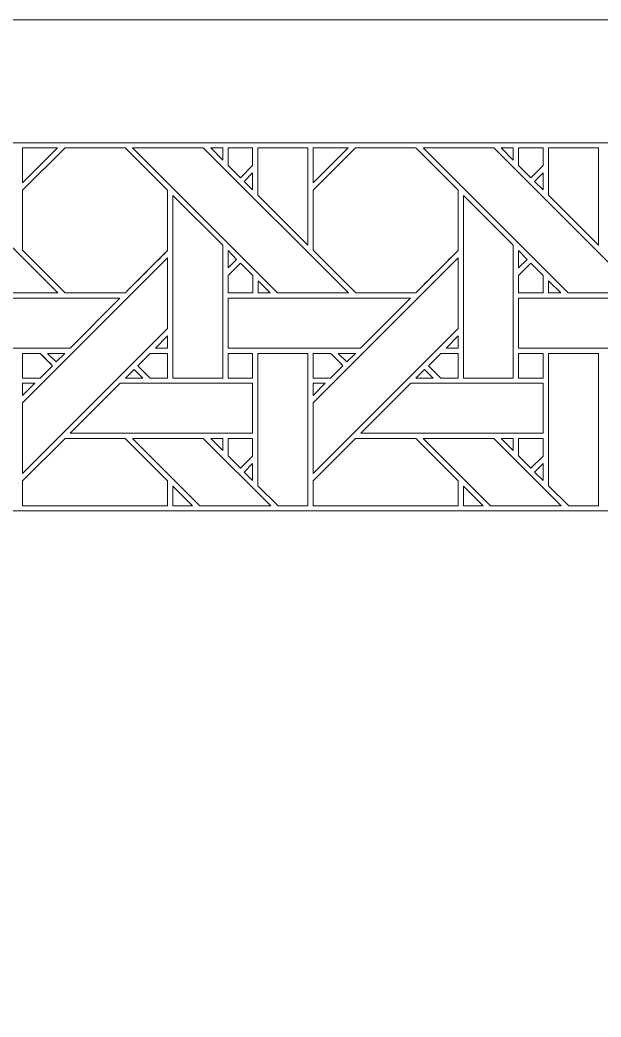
# Model space of a CAD drawing. Header units: inches. Extents: x 5.4 to 19.4, y 5.6 to 12.6.
# Drawn here: x 15.932 to 17.83, y 9.34 to 12.595 of the extents above; entities that cross this region are included whole.
import ezdxf

# ---------------------------------------------------------------- set-up
doc = ezdxf.new("R2010")
doc.units = ezdxf.units.IN
doc.header["$MEASUREMENT"] = 0
doc.layers.add('Design', color=7, linetype='Continuous', lineweight=0)

msp = doc.modelspace()

# ---------------------------------------------------------------- linework, layer by layer
at = {"layer": 'Design'}
for points, knots in [([(5.3829, 12.5948), (5.3829, 12.5948), (5.3829, 5.5948), (5.3829, 5.5948), (5.3829, 5.5948), (19.3829, 5.5948), (19.3829, 5.5948), (19.3829, 5.5948), (19.3829, 12.5948), (19.3829, 12.5948), (19.3829, 12.5948), (5.3829, 12.5948), (5.3829, 12.5948)], [0, 0, 0, 0, 1, 1, 1, 2, 2, 2, 3, 3, 3, 4, 4, 4, 4]), ([(5.8048, 12.1938), (5.8048, 12.1938), (5.8048, 5.9957), (5.8048, 5.9957), (5.8048, 5.9957), (18.9609, 5.9957), (18.9609, 5.9957), (18.9609, 5.9957), (18.9609, 12.1938), (18.9609, 12.1938), (18.9609, 12.1938), (5.8048, 12.1938), (5.8048, 12.1938)], [0, 0, 0, 0, 1, 1, 1, 2, 2, 2, 3, 3, 3, 4, 4, 4, 4]), ([(15.5823, 12.1773), (15.5823, 12.1773), (16.056, 11.7036), (16.056, 11.7036), (16.056, 11.7036), (15.8249, 11.7036), (15.8249, 11.7036), (15.8249, 11.7036), (15.3514, 12.1773), (15.3514, 12.1773), (15.3514, 12.1773), (15.5823, 12.1773), (15.5823, 12.1773)], [0, 0, 0, 0, 1, 1, 1, 2, 2, 2, 3, 3, 3, 4, 4, 4, 4]), ([(15.941, 12.0386), (15.941, 12.0386), (16.0797, 12.1773), (16.0797, 12.1773), (16.0797, 12.1773), (16.2759, 12.1773), (16.2759, 12.1773), (16.2759, 12.1773), (16.4146, 12.0386), (16.4146, 12.0386), (16.4146, 12.0386), (16.4146, 11.8424), (16.4146, 11.8424), (16.3968, 11.8244), (16.2849, 11.7127), (16.2759, 11.7037), (16.2759, 11.7037), (16.0802, 11.7037), (16.0802, 11.7037), (16.0802, 11.7037), (15.941, 11.8429), (15.941, 11.8429), (15.941, 11.8429), (15.941, 12.0386), (15.941, 12.0386)], [0, 0, 0, 0, 1, 1, 1, 2, 2, 2, 3, 3, 3, 4, 4, 4, 5, 5, 5, 6, 6, 6, 7, 7, 7, 8, 8, 8, 8]), ([(15.941, 12.1773), (15.941, 12.1773), (16.0553, 12.1773), (16.0553, 12.1773), (16.0553, 12.1773), (15.941, 12.0629), (15.941, 12.0629), (15.941, 12.0629), (15.941, 12.1773), (15.941, 12.1773)], [0, 0, 0, 0, 1, 1, 1, 2, 2, 2, 3, 3, 3, 3]), ([(16.2759, 12.1773), (16.2759, 12.1773), (16.4146, 12.0386), (16.4146, 12.0386), (16.4146, 12.0386), (16.4146, 11.8424), (16.4146, 11.8424), (16.3965, 11.8241), (16.2846, 11.7124), (16.2759, 11.7037), (16.2759, 11.7037), (16.0802, 11.7037), (16.0802, 11.7037), (16.0802, 11.7037), (15.941, 11.8429), (15.941, 11.8429), (15.941, 11.8429), (15.941, 12.0386), (15.941, 12.0386), (15.941, 12.0386), (16.0797, 12.1773), (16.0797, 12.1773), (16.0797, 12.1773), (16.2759, 12.1773), (16.2759, 12.1773)], [0, 0, 0, 0, 1, 1, 1, 2, 2, 2, 3, 3, 3, 4, 4, 4, 5, 5, 5, 6, 6, 6, 7, 7, 7, 8, 8, 8, 8]), ([(16.531, 12.1773), (16.531, 12.1773), (17.0047, 11.7036), (17.0047, 11.7036), (17.0047, 11.7036), (16.7737, 11.7036), (16.7737, 11.7036), (16.7737, 11.7036), (16.3001, 12.1773), (16.3001, 12.1773), (16.3001, 12.1773), (16.531, 12.1773), (16.531, 12.1773)], [0, 0, 0, 0, 1, 1, 1, 2, 2, 2, 3, 3, 3, 4, 4, 4, 4]), ([(16.5946, 12.1773), (16.5946, 12.1773), (16.5946, 12.1374), (16.5946, 12.1374), (16.5946, 12.1374), (16.5552, 12.1773), (16.5552, 12.1773), (16.5552, 12.1773), (16.5946, 12.1773), (16.5946, 12.1773)], [0, 0, 0, 0, 1, 1, 1, 2, 2, 2, 3, 3, 3, 3]), ([(16.6118, 12.1773), (16.6118, 12.1773), (16.6921, 12.1773), (16.6921, 12.1773), (16.6921, 12.1773), (16.6921, 12.1197), (16.6921, 12.1197), (16.6921, 12.1197), (16.6522, 12.0798), (16.6522, 12.0798), (16.6522, 12.0798), (16.6118, 12.1201), (16.6118, 12.1201), (16.6118, 12.1201), (16.6118, 12.1773), (16.6118, 12.1773)], [0, 0, 0, 0, 1, 1, 1, 2, 2, 2, 3, 3, 3, 4, 4, 4, 5, 5, 5, 5]), ([(16.6118, 12.1773), (16.6118, 12.1773), (16.6921, 12.1773), (16.6921, 12.1773), (16.6921, 12.1773), (16.6921, 12.1197), (16.6921, 12.1197), (16.6921, 12.1197), (16.6522, 12.0798), (16.6522, 12.0798), (16.6522, 12.0798), (16.6118, 12.1201), (16.6118, 12.1201), (16.6118, 12.1201), (16.6118, 12.1773), (16.6118, 12.1773)], [0, 0, 0, 0, 1, 1, 1, 2, 2, 2, 3, 3, 3, 4, 4, 4, 5, 5, 5, 5]), ([(16.7096, 12.1773), (16.7096, 12.1773), (16.8725, 12.1773), (16.8725, 12.1773), (16.8725, 12.1773), (16.8725, 11.86), (16.8725, 11.86), (16.8725, 11.86), (16.7096, 12.0229), (16.7096, 12.0229), (16.7096, 12.0229), (16.7096, 12.1773), (16.7096, 12.1773)], [0, 0, 0, 0, 1, 1, 1, 2, 2, 2, 3, 3, 3, 4, 4, 4, 4]), ([(16.8897, 12.0386), (16.8897, 12.0386), (17.0284, 12.1773), (17.0284, 12.1773), (17.0284, 12.1773), (17.2246, 12.1773), (17.2246, 12.1773), (17.2246, 12.1773), (17.3634, 12.0386), (17.3634, 12.0386), (17.3634, 12.0386), (17.3634, 11.8424), (17.3634, 11.8424), (17.3456, 11.8244), (17.2336, 11.7127), (17.2247, 11.7037), (17.2247, 11.7037), (17.0289, 11.7037), (17.0289, 11.7037), (17.0289, 11.7037), (16.8897, 11.8429), (16.8897, 11.8429), (16.8897, 11.8429), (16.8897, 12.0386), (16.8897, 12.0386)], [0, 0, 0, 0, 1, 1, 1, 2, 2, 2, 3, 3, 3, 4, 4, 4, 5, 5, 5, 6, 6, 6, 7, 7, 7, 8, 8, 8, 8]), ([(16.8897, 12.1773), (16.8897, 12.1773), (17.0041, 12.1773), (17.0041, 12.1773), (17.0041, 12.1773), (16.8897, 12.0629), (16.8897, 12.0629), (16.8897, 12.0629), (16.8897, 12.1773), (16.8897, 12.1773)], [0, 0, 0, 0, 1, 1, 1, 2, 2, 2, 3, 3, 3, 3]), ([(17.2246, 12.1773), (17.2246, 12.1773), (17.3634, 12.0386), (17.3634, 12.0386), (17.3634, 12.0386), (17.3634, 11.8424), (17.3634, 11.8424), (17.3452, 11.8241), (17.2334, 11.7124), (17.2247, 11.7037), (17.2247, 11.7037), (17.0289, 11.7037), (17.0289, 11.7037), (17.0289, 11.7037), (16.8897, 11.8429), (16.8897, 11.8429), (16.8897, 11.8429), (16.8897, 12.0386), (16.8897, 12.0386), (16.8897, 12.0386), (17.0284, 12.1773), (17.0284, 12.1773), (17.0284, 12.1773), (17.2246, 12.1773), (17.2246, 12.1773)], [0, 0, 0, 0, 1, 1, 1, 2, 2, 2, 3, 3, 3, 4, 4, 4, 5, 5, 5, 6, 6, 6, 7, 7, 7, 8, 8, 8, 8]), ([(17.4798, 12.1773), (17.4798, 12.1773), (17.9534, 11.7036), (17.9534, 11.7036), (17.9534, 11.7036), (17.7224, 11.7036), (17.7224, 11.7036), (17.7224, 11.7036), (17.2488, 12.1773), (17.2488, 12.1773), (17.2488, 12.1773), (17.4798, 12.1773), (17.4798, 12.1773)], [0, 0, 0, 0, 1, 1, 1, 2, 2, 2, 3, 3, 3, 4, 4, 4, 4]), ([(17.5433, 12.1773), (17.5433, 12.1773), (17.5433, 12.1374), (17.5433, 12.1374), (17.5433, 12.1374), (17.5039, 12.1773), (17.5039, 12.1773), (17.5039, 12.1773), (17.5433, 12.1773), (17.5433, 12.1773)], [0, 0, 0, 0, 1, 1, 1, 2, 2, 2, 3, 3, 3, 3]), ([(17.5606, 12.1773), (17.5606, 12.1773), (17.6408, 12.1773), (17.6408, 12.1773), (17.6408, 12.1773), (17.6408, 12.1197), (17.6408, 12.1197), (17.6408, 12.1197), (17.6009, 12.0798), (17.6009, 12.0798), (17.6009, 12.0798), (17.5606, 12.1201), (17.5606, 12.1201), (17.5606, 12.1201), (17.5606, 12.1773), (17.5606, 12.1773)], [0, 0, 0, 0, 1, 1, 1, 2, 2, 2, 3, 3, 3, 4, 4, 4, 5, 5, 5, 5]), ([(17.5606, 12.1773), (17.5606, 12.1773), (17.6408, 12.1773), (17.6408, 12.1773), (17.6408, 12.1773), (17.6408, 12.1197), (17.6408, 12.1197), (17.6408, 12.1197), (17.6009, 12.0798), (17.6009, 12.0798), (17.6009, 12.0798), (17.5606, 12.1201), (17.5606, 12.1201), (17.5606, 12.1201), (17.5606, 12.1773), (17.5606, 12.1773)], [0, 0, 0, 0, 1, 1, 1, 2, 2, 2, 3, 3, 3, 4, 4, 4, 5, 5, 5, 5]), ([(17.6583, 12.1773), (17.6583, 12.1773), (17.8213, 12.1773), (17.8213, 12.1773), (17.8213, 12.1773), (17.8213, 11.86), (17.8213, 11.86), (17.8213, 11.86), (17.6583, 12.0229), (17.6583, 12.0229), (17.6583, 12.0229), (17.6583, 12.1773), (17.6583, 12.1773)], [0, 0, 0, 0, 1, 1, 1, 2, 2, 2, 3, 3, 3, 4, 4, 4, 4]), ([(16.6921, 12.0954), (16.6921, 12.0954), (16.6921, 12.0403), (16.6921, 12.0403), (16.6921, 12.0403), (16.6643, 12.0676), (16.6643, 12.0676), (16.6643, 12.0676), (16.6921, 12.0954), (16.6921, 12.0954)], [0, 0, 0, 0, 1, 1, 1, 2, 2, 2, 3, 3, 3, 3]), ([(17.6408, 12.0954), (17.6408, 12.0954), (17.6408, 12.0403), (17.6408, 12.0403), (17.6408, 12.0403), (17.613, 12.0676), (17.613, 12.0676), (17.613, 12.0676), (17.6408, 12.0954), (17.6408, 12.0954)], [0, 0, 0, 0, 1, 1, 1, 2, 2, 2, 3, 3, 3, 3]), ([(16.4317, 11.4256), (16.4317, 11.4256), (16.4317, 12.0215), (16.4317, 12.0215), (16.4317, 12.0215), (16.5945, 11.8593), (16.5945, 11.8593), (16.5945, 11.8593), (16.5945, 11.4256), (16.5945, 11.4256), (16.5945, 11.4256), (16.4317, 11.4256), (16.4317, 11.4256)], [0, 0, 0, 0, 1, 1, 1, 2, 2, 2, 3, 3, 3, 4, 4, 4, 4]), ([(17.3805, 11.4256), (17.3805, 11.4256), (17.3805, 12.0215), (17.3805, 12.0215), (17.3805, 12.0215), (17.5432, 11.8593), (17.5432, 11.8593), (17.5432, 11.8593), (17.5432, 11.4256), (17.5432, 11.4256), (17.5432, 11.4256), (17.3805, 11.4256), (17.3805, 11.4256)], [0, 0, 0, 0, 1, 1, 1, 2, 2, 2, 3, 3, 3, 4, 4, 4, 4]), ([(16.4146, 11.5879), (16.4146, 11.5879), (15.941, 11.1142), (15.941, 11.1142), (15.941, 11.1142), (15.941, 11.3443), (15.941, 11.3443), (15.941, 11.3443), (16.4146, 11.8179), (16.4146, 11.8179), (16.4146, 11.8179), (16.4146, 11.5879), (16.4146, 11.5879)], [0, 0, 0, 0, 1, 1, 1, 2, 2, 2, 3, 3, 3, 4, 4, 4, 4]), ([(16.6118, 11.7851), (16.6118, 11.7851), (16.6118, 11.8418), (16.6118, 11.8418), (16.6118, 11.8418), (16.64, 11.8132), (16.64, 11.8132), (16.64, 11.8132), (16.6118, 11.7851), (16.6118, 11.7851)], [0, 0, 0, 0, 1, 1, 1, 2, 2, 2, 3, 3, 3, 3]), ([(17.3633, 11.5879), (17.3633, 11.5879), (16.8897, 11.1142), (16.8897, 11.1142), (16.8897, 11.1142), (16.8897, 11.3443), (16.8897, 11.3443), (16.8897, 11.3443), (17.3633, 11.8179), (17.3633, 11.8179), (17.3633, 11.8179), (17.3633, 11.5879), (17.3633, 11.5879)], [0, 0, 0, 0, 1, 1, 1, 2, 2, 2, 3, 3, 3, 4, 4, 4, 4]), ([(17.5605, 11.7851), (17.5605, 11.7851), (17.5605, 11.8418), (17.5605, 11.8418), (17.5605, 11.8418), (17.5887, 11.8132), (17.5887, 11.8132), (17.5887, 11.8132), (17.5605, 11.7851), (17.5605, 11.7851)], [0, 0, 0, 0, 1, 1, 1, 2, 2, 2, 3, 3, 3, 3]), ([(16.6925, 11.7034), (16.6925, 11.7034), (16.6118, 11.7034), (16.6118, 11.7034), (16.6118, 11.7034), (16.6118, 11.7607), (16.6118, 11.7607), (16.6118, 11.7607), (16.6522, 11.801), (16.6522, 11.801), (16.6522, 11.801), (16.6925, 11.7607), (16.6925, 11.7607), (16.6925, 11.7607), (16.6925, 11.7034), (16.6925, 11.7034)], [0, 0, 0, 0, 1, 1, 1, 2, 2, 2, 3, 3, 3, 4, 4, 4, 5, 5, 5, 5]), ([(16.6925, 11.7034), (16.6925, 11.7034), (16.6118, 11.7034), (16.6118, 11.7034), (16.6118, 11.7034), (16.6118, 11.7607), (16.6118, 11.7607), (16.6118, 11.7607), (16.6522, 11.801), (16.6522, 11.801), (16.6522, 11.801), (16.6925, 11.7607), (16.6925, 11.7607), (16.6925, 11.7607), (16.6925, 11.7034), (16.6925, 11.7034)], [0, 0, 0, 0, 1, 1, 1, 2, 2, 2, 3, 3, 3, 4, 4, 4, 5, 5, 5, 5]), ([(17.6412, 11.7034), (17.6412, 11.7034), (17.5606, 11.7034), (17.5606, 11.7034), (17.5606, 11.7034), (17.5606, 11.7607), (17.5606, 11.7607), (17.5606, 11.7607), (17.6009, 11.801), (17.6009, 11.801), (17.6009, 11.801), (17.6412, 11.7607), (17.6412, 11.7607), (17.6412, 11.7607), (17.6412, 11.7034), (17.6412, 11.7034)], [0, 0, 0, 0, 1, 1, 1, 2, 2, 2, 3, 3, 3, 4, 4, 4, 5, 5, 5, 5]), ([(17.6009, 11.801), (17.6009, 11.801), (17.6412, 11.7607), (17.6412, 11.7607), (17.6412, 11.7607), (17.6412, 11.7034), (17.6412, 11.7034), (17.6412, 11.7034), (17.5606, 11.7034), (17.5606, 11.7034), (17.5606, 11.7034), (17.5606, 11.7607), (17.5606, 11.7607), (17.5606, 11.7607), (17.6009, 11.801), (17.6009, 11.801)], [0, 0, 0, 0, 1, 1, 1, 2, 2, 2, 3, 3, 3, 4, 4, 4, 5, 5, 5, 5]), ([(16.7097, 11.7036), (16.7097, 11.7036), (16.7097, 11.7434), (16.7097, 11.7434), (16.7097, 11.7434), (16.7495, 11.7036), (16.7495, 11.7036), (16.7495, 11.7036), (16.7097, 11.7036), (16.7097, 11.7036)], [0, 0, 0, 0, 1, 1, 1, 2, 2, 2, 3, 3, 3, 3]), ([(17.6585, 11.7036), (17.6585, 11.7036), (17.6585, 11.7434), (17.6585, 11.7434), (17.6585, 11.7434), (17.6982, 11.7036), (17.6982, 11.7036), (17.6982, 11.7036), (17.6585, 11.7036), (17.6585, 11.7036)], [0, 0, 0, 0, 1, 1, 1, 2, 2, 2, 3, 3, 3, 3]), ([(16.2588, 11.6864), (16.2588, 11.6864), (16.0961, 11.5237), (16.0961, 11.5237), (16.0961, 11.5237), (15.6631, 11.5237), (15.6631, 11.5237), (15.6631, 11.5237), (15.6631, 11.6864), (15.6631, 11.6864), (15.6631, 11.6864), (16.2588, 11.6864), (16.2588, 11.6864)], [0, 0, 0, 0, 1, 1, 1, 2, 2, 2, 3, 3, 3, 4, 4, 4, 4]), ([(17.2075, 11.6864), (17.2075, 11.6864), (17.0448, 11.5237), (17.0448, 11.5237), (17.0448, 11.5237), (16.6118, 11.5237), (16.6118, 11.5237), (16.6118, 11.5237), (16.6118, 11.6864), (16.6118, 11.6864), (16.6118, 11.6864), (17.2075, 11.6864), (17.2075, 11.6864)], [0, 0, 0, 0, 1, 1, 1, 2, 2, 2, 3, 3, 3, 4, 4, 4, 4]), ([(18.1563, 11.6864), (18.1563, 11.6864), (17.9935, 11.5237), (17.9935, 11.5237), (17.9935, 11.5237), (17.5605, 11.5237), (17.5605, 11.5237), (17.5605, 11.5237), (17.5605, 11.6864), (17.5605, 11.6864), (17.5605, 11.6864), (18.1563, 11.6864), (18.1563, 11.6864)], [0, 0, 0, 0, 1, 1, 1, 2, 2, 2, 3, 3, 3, 4, 4, 4, 4]), ([(16.3748, 11.5237), (16.3748, 11.5237), (16.4146, 11.5635), (16.4146, 11.5635), (16.4146, 11.5635), (16.4146, 11.5237), (16.4146, 11.5237), (16.4146, 11.5237), (16.3748, 11.5237), (16.3748, 11.5237)], [0, 0, 0, 0, 1, 1, 1, 2, 2, 2, 3, 3, 3, 3]), ([(17.3634, 11.5237), (17.3634, 11.5237), (17.3236, 11.5237), (17.3236, 11.5237), (17.3236, 11.5237), (17.3634, 11.5635), (17.3634, 11.5635), (17.3634, 11.5635), (17.3634, 11.5237), (17.3634, 11.5237)], [0, 0, 0, 0, 1, 1, 1, 2, 2, 2, 3, 3, 3, 3]), ([(15.941, 11.5064), (15.941, 11.5064), (15.998, 11.5064), (15.998, 11.5064), (16.0032, 11.5013), (16.0339, 11.4705), (16.0384, 11.4661), (16.0384, 11.4661), (15.9979, 11.4257), (15.9979, 11.4257), (15.9979, 11.4257), (15.941, 11.4257), (15.941, 11.4257), (15.941, 11.4257), (15.941, 11.5064), (15.941, 11.5064)], [0, 0, 0, 0, 1, 1, 1, 2, 2, 2, 3, 3, 3, 4, 4, 4, 5, 5, 5, 5]), ([(16.0384, 11.4661), (16.0384, 11.4661), (15.9979, 11.4257), (15.9979, 11.4257), (15.9979, 11.4257), (15.941, 11.4257), (15.941, 11.4257), (15.941, 11.4257), (15.941, 11.5064), (15.941, 11.5064), (15.941, 11.5064), (15.998, 11.5064), (15.998, 11.5064), (16.0036, 11.5009), (16.0384, 11.4661), (16.0384, 11.4661)], [0, 0, 0, 0, 1, 1, 1, 2, 2, 2, 3, 3, 3, 4, 4, 4, 5, 5, 5, 5]), ([(16.0224, 11.5064), (16.0224, 11.5064), (16.0788, 11.5064), (16.0788, 11.5064), (16.0788, 11.5064), (16.0506, 11.4782), (16.0506, 11.4782), (16.0506, 11.4782), (16.0224, 11.5064), (16.0224, 11.5064)], [0, 0, 0, 0, 1, 1, 1, 2, 2, 2, 3, 3, 3, 3]), ([(16.4146, 11.4256), (16.4146, 11.4256), (16.3575, 11.4256), (16.3575, 11.4256), (16.3575, 11.4256), (16.3172, 11.466), (16.3172, 11.466), (16.3172, 11.466), (16.3576, 11.5064), (16.3576, 11.5064), (16.3576, 11.5064), (16.4146, 11.5064), (16.4146, 11.5064), (16.4146, 11.5064), (16.4146, 11.4256), (16.4146, 11.4256)], [0, 0, 0, 0, 1, 1, 1, 2, 2, 2, 3, 3, 3, 4, 4, 4, 5, 5, 5, 5]), ([(16.4146, 11.4256), (16.4146, 11.4256), (16.3575, 11.4256), (16.3575, 11.4256), (16.3575, 11.4256), (16.3172, 11.466), (16.3172, 11.466), (16.3172, 11.466), (16.3576, 11.5064), (16.3576, 11.5064), (16.3576, 11.5064), (16.4146, 11.5064), (16.4146, 11.5064), (16.4146, 11.5064), (16.4146, 11.4256), (16.4146, 11.4256)], [0, 0, 0, 0, 1, 1, 1, 2, 2, 2, 3, 3, 3, 4, 4, 4, 5, 5, 5, 5]), ([(16.6921, 11.4256), (16.6921, 11.4256), (16.6118, 11.4256), (16.6118, 11.4256), (16.6118, 11.4256), (16.6118, 11.5064), (16.6118, 11.5064), (16.6118, 11.5064), (16.6921, 11.5064), (16.6921, 11.5064), (16.6921, 11.5064), (16.6921, 11.4256), (16.6921, 11.4256)], [0, 0, 0, 0, 1, 1, 1, 2, 2, 2, 3, 3, 3, 4, 4, 4, 4]), ([(16.6118, 11.4256), (16.6118, 11.4256), (16.6118, 11.5064), (16.6118, 11.5064), (16.6118, 11.5064), (16.6921, 11.5064), (16.6921, 11.5064), (16.6921, 11.5064), (16.6921, 11.4256), (16.6921, 11.4256), (16.6921, 11.4256), (16.6118, 11.4256), (16.6118, 11.4256)], [0, 0, 0, 0, 1, 1, 1, 2, 2, 2, 3, 3, 3, 4, 4, 4, 4]), ([(16.8725, 11.0084), (16.8725, 11.0084), (16.7754, 11.0084), (16.7754, 11.0084), (16.7754, 11.0084), (16.7096, 11.0742), (16.7096, 11.0742), (16.7096, 11.0742), (16.7096, 11.5064), (16.7096, 11.5064), (16.7096, 11.5064), (16.8725, 11.5064), (16.8725, 11.5064), (16.8725, 11.5064), (16.8725, 11.0084), (16.8725, 11.0084)], [0, 0, 0, 0, 1, 1, 1, 2, 2, 2, 3, 3, 3, 4, 4, 4, 5, 5, 5, 5]), ([(16.8897, 11.5064), (16.8897, 11.5064), (16.9468, 11.5064), (16.9468, 11.5064), (16.9519, 11.5013), (16.9827, 11.4705), (16.9871, 11.4661), (16.9871, 11.4661), (16.9467, 11.4257), (16.9467, 11.4257), (16.9467, 11.4257), (16.8897, 11.4257), (16.8897, 11.4257), (16.8897, 11.4257), (16.8897, 11.5064), (16.8897, 11.5064)], [0, 0, 0, 0, 1, 1, 1, 2, 2, 2, 3, 3, 3, 4, 4, 4, 5, 5, 5, 5]), ([(16.9724, 11.4807), (16.9724, 11.4807), (16.9871, 11.4661), (16.9871, 11.4661), (16.9871, 11.4661), (16.9467, 11.4257), (16.9467, 11.4257), (16.9467, 11.4257), (16.8897, 11.4257), (16.8897, 11.4257), (16.8897, 11.4257), (16.8897, 11.5064), (16.8897, 11.5064), (16.8897, 11.5064), (16.9468, 11.5064), (16.9468, 11.5064), (16.9524, 11.5009), (16.9628, 11.4904), (16.9724, 11.4807)], [0, 0, 0, 0, 1, 1, 1, 2, 2, 2, 3, 3, 3, 4, 4, 4, 5, 5, 5, 6, 6, 6, 6]), ([(16.9711, 11.5064), (16.9711, 11.5064), (17.0276, 11.5064), (17.0276, 11.5064), (17.0276, 11.5064), (16.9993, 11.4782), (16.9993, 11.4782), (16.9993, 11.4782), (16.9711, 11.5064), (16.9711, 11.5064)], [0, 0, 0, 0, 1, 1, 1, 2, 2, 2, 3, 3, 3, 3]), ([(17.3634, 11.4256), (17.3634, 11.4256), (17.3063, 11.4256), (17.3063, 11.4256), (17.3063, 11.4256), (17.2659, 11.466), (17.2659, 11.466), (17.2659, 11.466), (17.3063, 11.5064), (17.3063, 11.5064), (17.3063, 11.5064), (17.3634, 11.5064), (17.3634, 11.5064), (17.3634, 11.5064), (17.3634, 11.4256), (17.3634, 11.4256)], [0, 0, 0, 0, 1, 1, 1, 2, 2, 2, 3, 3, 3, 4, 4, 4, 5, 5, 5, 5]), ([(17.3634, 11.4256), (17.3634, 11.4256), (17.3063, 11.4256), (17.3063, 11.4256), (17.3063, 11.4256), (17.2659, 11.466), (17.2659, 11.466), (17.2659, 11.466), (17.3063, 11.5064), (17.3063, 11.5064), (17.3063, 11.5064), (17.3634, 11.5064), (17.3634, 11.5064), (17.3634, 11.5064), (17.3634, 11.4256), (17.3634, 11.4256)], [0, 0, 0, 0, 1, 1, 1, 2, 2, 2, 3, 3, 3, 4, 4, 4, 5, 5, 5, 5]), ([(17.6408, 11.4256), (17.6408, 11.4256), (17.5606, 11.4256), (17.5606, 11.4256), (17.5606, 11.4256), (17.5606, 11.5064), (17.5606, 11.5064), (17.5606, 11.5064), (17.6408, 11.5064), (17.6408, 11.5064), (17.6408, 11.5064), (17.6408, 11.4256), (17.6408, 11.4256)], [0, 0, 0, 0, 1, 1, 1, 2, 2, 2, 3, 3, 3, 4, 4, 4, 4]), ([(17.5606, 11.4256), (17.5606, 11.4256), (17.5606, 11.5064), (17.5606, 11.5064), (17.5606, 11.5064), (17.6408, 11.5064), (17.6408, 11.5064), (17.6408, 11.5064), (17.6408, 11.4256), (17.6408, 11.4256), (17.6408, 11.4256), (17.5606, 11.4256), (17.5606, 11.4256)], [0, 0, 0, 0, 1, 1, 1, 2, 2, 2, 3, 3, 3, 4, 4, 4, 4]), ([(17.8213, 11.0084), (17.8213, 11.0084), (17.7242, 11.0084), (17.7242, 11.0084), (17.7242, 11.0084), (17.6583, 11.0742), (17.6583, 11.0742), (17.6583, 11.0742), (17.6583, 11.5064), (17.6583, 11.5064), (17.6583, 11.5064), (17.8213, 11.5064), (17.8213, 11.5064), (17.8213, 11.5064), (17.8213, 11.0084), (17.8213, 11.0084)], [0, 0, 0, 0, 1, 1, 1, 2, 2, 2, 3, 3, 3, 4, 4, 4, 5, 5, 5, 5]), ([(16.2768, 11.4256), (16.2768, 11.4256), (16.305, 11.4539), (16.305, 11.4539), (16.305, 11.4539), (16.3333, 11.4256), (16.3333, 11.4256), (16.3333, 11.4256), (16.2768, 11.4256), (16.2768, 11.4256)], [0, 0, 0, 0, 1, 1, 1, 2, 2, 2, 3, 3, 3, 3]), ([(17.2255, 11.4256), (17.2255, 11.4256), (17.2538, 11.4539), (17.2538, 11.4539), (17.2538, 11.4539), (17.282, 11.4256), (17.282, 11.4256), (17.282, 11.4256), (17.2255, 11.4256), (17.2255, 11.4256)], [0, 0, 0, 0, 1, 1, 1, 2, 2, 2, 3, 3, 3, 3]), ([(15.9808, 11.4085), (15.9808, 11.4085), (15.941, 11.3687), (15.941, 11.3687), (15.941, 11.3687), (15.941, 11.4085), (15.941, 11.4085), (15.941, 11.4085), (15.9808, 11.4085), (15.9808, 11.4085)], [0, 0, 0, 0, 1, 1, 1, 2, 2, 2, 3, 3, 3, 3]), ([(16.6921, 11.4085), (16.6921, 11.4085), (16.6921, 11.2457), (16.6921, 11.2457), (16.6921, 11.2457), (16.0968, 11.2457), (16.0968, 11.2457), (16.0968, 11.2457), (16.2596, 11.4085), (16.2596, 11.4085), (16.2596, 11.4085), (16.6921, 11.4085), (16.6921, 11.4085)], [0, 0, 0, 0, 1, 1, 1, 2, 2, 2, 3, 3, 3, 4, 4, 4, 4]), ([(16.9295, 11.4085), (16.9295, 11.4085), (16.8897, 11.3687), (16.8897, 11.3687), (16.8897, 11.3687), (16.8897, 11.4085), (16.8897, 11.4085), (16.8897, 11.4085), (16.9295, 11.4085), (16.9295, 11.4085)], [0, 0, 0, 0, 1, 1, 1, 2, 2, 2, 3, 3, 3, 3]), ([(17.6408, 11.4085), (17.6408, 11.4085), (17.6408, 11.2457), (17.6408, 11.2457), (17.6408, 11.2457), (17.0455, 11.2457), (17.0455, 11.2457), (17.0455, 11.2457), (17.2084, 11.4085), (17.2084, 11.4085), (17.2084, 11.4085), (17.6408, 11.4085), (17.6408, 11.4085)], [0, 0, 0, 0, 1, 1, 1, 2, 2, 2, 3, 3, 3, 4, 4, 4, 4]), ([(16.0797, 11.2285), (16.0797, 11.2285), (16.2759, 11.2285), (16.2759, 11.2285), (16.2759, 11.2285), (16.4146, 11.0898), (16.4146, 11.0898), (16.4146, 11.0898), (16.4146, 11.0084), (16.4146, 11.0084), (16.4146, 11.0084), (15.941, 11.0084), (15.941, 11.0084), (15.941, 11.0084), (15.941, 11.0898), (15.941, 11.0898), (15.941, 11.0898), (16.0797, 11.2285), (16.0797, 11.2285)], [0, 0, 0, 0, 1, 1, 1, 2, 2, 2, 3, 3, 3, 4, 4, 4, 5, 5, 5, 6, 6, 6, 6]), ([(16.4146, 11.0898), (16.4146, 11.0898), (16.4146, 11.0084), (16.4146, 11.0084), (16.4146, 11.0084), (15.941, 11.0084), (15.941, 11.0084), (15.941, 11.0084), (15.941, 11.0898), (15.941, 11.0898), (15.941, 11.0898), (16.0797, 11.2285), (16.0797, 11.2285), (16.0797, 11.2285), (16.2759, 11.2285), (16.2759, 11.2285), (16.2759, 11.2285), (16.4146, 11.0898), (16.4146, 11.0898)], [0, 0, 0, 0, 1, 1, 1, 2, 2, 2, 3, 3, 3, 4, 4, 4, 5, 5, 5, 6, 6, 6, 6]), ([(16.7512, 11.0084), (16.7512, 11.0084), (16.5202, 11.0084), (16.5202, 11.0084), (16.5202, 11.0084), (16.3001, 11.2285), (16.3001, 11.2285), (16.3001, 11.2285), (16.531, 11.2285), (16.531, 11.2285), (16.531, 11.2285), (16.7512, 11.0084), (16.7512, 11.0084)], [0, 0, 0, 0, 1, 1, 1, 2, 2, 2, 3, 3, 3, 4, 4, 4, 4]), ([(16.5552, 11.2285), (16.5552, 11.2285), (16.5946, 11.2285), (16.5946, 11.2285), (16.5946, 11.2285), (16.5946, 11.1887), (16.5946, 11.1887), (16.5946, 11.1887), (16.5552, 11.2285), (16.5552, 11.2285)], [0, 0, 0, 0, 1, 1, 1, 2, 2, 2, 3, 3, 3, 3]), ([(16.6118, 11.2286), (16.6118, 11.2286), (16.6921, 11.2286), (16.6921, 11.2286), (16.6921, 11.2286), (16.6921, 11.171), (16.6921, 11.171), (16.6921, 11.171), (16.6522, 11.131), (16.6522, 11.131), (16.6522, 11.131), (16.6118, 11.1714), (16.6118, 11.1714), (16.6118, 11.1714), (16.6118, 11.2286), (16.6118, 11.2286)], [0, 0, 0, 0, 1, 1, 1, 2, 2, 2, 3, 3, 3, 4, 4, 4, 5, 5, 5, 5]), ([(16.6522, 11.131), (16.6522, 11.131), (16.6118, 11.1714), (16.6118, 11.1714), (16.6118, 11.1714), (16.6118, 11.2286), (16.6118, 11.2286), (16.6118, 11.2286), (16.6921, 11.2286), (16.6921, 11.2286), (16.6921, 11.2286), (16.6921, 11.171), (16.6921, 11.171), (16.6921, 11.171), (16.6522, 11.131), (16.6522, 11.131)], [0, 0, 0, 0, 1, 1, 1, 2, 2, 2, 3, 3, 3, 4, 4, 4, 5, 5, 5, 5]), ([(17.0284, 11.2285), (17.0284, 11.2285), (17.2246, 11.2285), (17.2246, 11.2285), (17.2246, 11.2285), (17.3634, 11.0898), (17.3634, 11.0898), (17.3634, 11.0898), (17.3634, 11.0084), (17.3634, 11.0084), (17.3634, 11.0084), (16.8897, 11.0084), (16.8897, 11.0084), (16.8897, 11.0084), (16.8897, 11.0898), (16.8897, 11.0898), (16.8897, 11.0898), (17.0284, 11.2285), (17.0284, 11.2285)], [0, 0, 0, 0, 1, 1, 1, 2, 2, 2, 3, 3, 3, 4, 4, 4, 5, 5, 5, 6, 6, 6, 6]), ([(17.3634, 11.0898), (17.3634, 11.0898), (17.3634, 11.0084), (17.3634, 11.0084), (17.3634, 11.0084), (16.8897, 11.0084), (16.8897, 11.0084), (16.8897, 11.0084), (16.8897, 11.0898), (16.8897, 11.0898), (16.8897, 11.0898), (17.0284, 11.2285), (17.0284, 11.2285), (17.0284, 11.2285), (17.2246, 11.2285), (17.2246, 11.2285), (17.2246, 11.2285), (17.3634, 11.0898), (17.3634, 11.0898)], [0, 0, 0, 0, 1, 1, 1, 2, 2, 2, 3, 3, 3, 4, 4, 4, 5, 5, 5, 6, 6, 6, 6]), ([(17.6999, 11.0084), (17.6999, 11.0084), (17.4689, 11.0084), (17.4689, 11.0084), (17.4689, 11.0084), (17.2488, 11.2285), (17.2488, 11.2285), (17.2488, 11.2285), (17.4798, 11.2285), (17.4798, 11.2285), (17.4798, 11.2285), (17.6999, 11.0084), (17.6999, 11.0084)], [0, 0, 0, 0, 1, 1, 1, 2, 2, 2, 3, 3, 3, 4, 4, 4, 4]), ([(17.5039, 11.2285), (17.5039, 11.2285), (17.5433, 11.2285), (17.5433, 11.2285), (17.5433, 11.2285), (17.5433, 11.1887), (17.5433, 11.1887), (17.5433, 11.1887), (17.5039, 11.2285), (17.5039, 11.2285)], [0, 0, 0, 0, 1, 1, 1, 2, 2, 2, 3, 3, 3, 3]), ([(17.5606, 11.2286), (17.5606, 11.2286), (17.6408, 11.2286), (17.6408, 11.2286), (17.6408, 11.2286), (17.6408, 11.171), (17.6408, 11.171), (17.6408, 11.171), (17.6009, 11.131), (17.6009, 11.131), (17.6009, 11.131), (17.5606, 11.1714), (17.5606, 11.1714), (17.5606, 11.1714), (17.5606, 11.2286), (17.5606, 11.2286)], [0, 0, 0, 0, 1, 1, 1, 2, 2, 2, 3, 3, 3, 4, 4, 4, 5, 5, 5, 5]), ([(17.6009, 11.131), (17.6009, 11.131), (17.5606, 11.1714), (17.5606, 11.1714), (17.5606, 11.1714), (17.5606, 11.2286), (17.5606, 11.2286), (17.5606, 11.2286), (17.6408, 11.2286), (17.6408, 11.2286), (17.6408, 11.2286), (17.6408, 11.171), (17.6408, 11.171), (17.6408, 11.171), (17.6009, 11.131), (17.6009, 11.131)], [0, 0, 0, 0, 1, 1, 1, 2, 2, 2, 3, 3, 3, 4, 4, 4, 5, 5, 5, 5]), ([(16.6921, 11.1467), (16.6921, 11.1467), (16.6921, 11.0915), (16.6921, 11.0915), (16.6921, 11.0915), (16.6643, 11.1189), (16.6643, 11.1189), (16.6643, 11.1189), (16.6921, 11.1467), (16.6921, 11.1467)], [0, 0, 0, 0, 1, 1, 1, 2, 2, 2, 3, 3, 3, 3]), ([(17.6408, 11.1467), (17.6408, 11.1467), (17.6408, 11.0915), (17.6408, 11.0915), (17.6408, 11.0915), (17.613, 11.1189), (17.613, 11.1189), (17.613, 11.1189), (17.6408, 11.1467), (17.6408, 11.1467)], [0, 0, 0, 0, 1, 1, 1, 2, 2, 2, 3, 3, 3, 3]), ([(16.4317, 11.0084), (16.4317, 11.0084), (16.4317, 11.0727), (16.4317, 11.0727), (16.4317, 11.0727), (16.4963, 11.0084), (16.4963, 11.0084), (16.4963, 11.0084), (16.4317, 11.0084), (16.4317, 11.0084)], [0, 0, 0, 0, 1, 1, 1, 2, 2, 2, 3, 3, 3, 3]), ([(17.3805, 11.0084), (17.3805, 11.0084), (17.3805, 11.0727), (17.3805, 11.0727), (17.3805, 11.0727), (17.4451, 11.0084), (17.4451, 11.0084), (17.4451, 11.0084), (17.3805, 11.0084), (17.3805, 11.0084)], [0, 0, 0, 0, 1, 1, 1, 2, 2, 2, 3, 3, 3, 3]), ([(6.6905, 7.1978), (6.6905, 7.1978), (6.6905, 10.9917), (6.6905, 10.9917), (6.6905, 10.9917), (18.0752, 10.9917), (18.0752, 10.9917), (18.0752, 10.9917), (18.0752, 7.1978), (18.0752, 7.1978), (18.0752, 7.1978), (6.6905, 7.1978), (6.6905, 7.1978)], [0, 0, 0, 0, 1, 1, 1, 2, 2, 2, 3, 3, 3, 4, 4, 4, 4])]:
    msp.add_open_spline(points, degree=3, knots=knots, dxfattribs=at)

doc.saveas('drawing.dxf')
